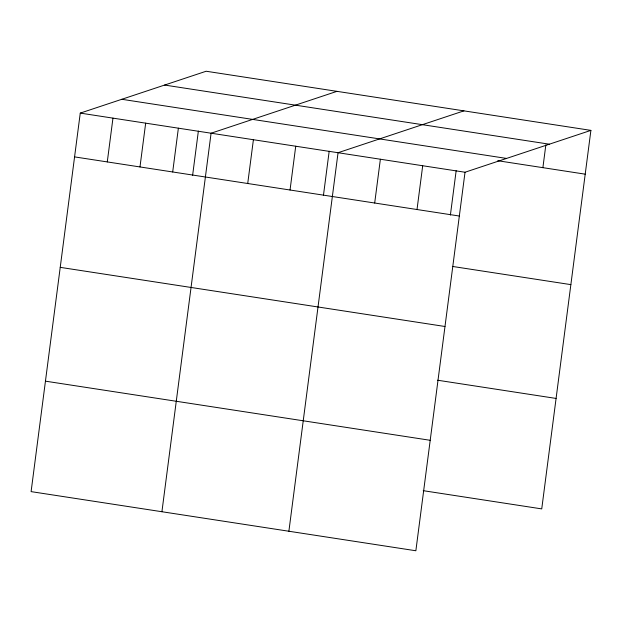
<?xml version="1.0" encoding="UTF-8"?>
<svg xmlns="http://www.w3.org/2000/svg" width="622" height="622" viewBox="0 0 622 622"><rect width="100%" height="100%" fill="white"/><g stroke="black" fill="none" stroke-linecap="round" stroke-linejoin="round"><path stroke-width="0.93" d="M590.9 130.379L206.139 71.242L80.261 113.103L31.1 491.621L415.861 550.758L465.023 172.24L590.9 130.379L541.739 508.897L423.232 490.68M107.279 161.914L112.963 118.126M139.981 166.945L145.672 123.156M172.691 171.975L178.374 128.179M192.602 175.451L198.364 131.079M161.922 511.727L211.083 133.209L336.953 91.348M247.719 183.506L253.403 139.717M290.039 190.013L295.73 146.217M323.424 195.557L329.186 151.185M288.888 531.242L338.049 152.724L463.926 110.864M374.693 203.021L380.376 159.232M417.012 209.528L422.703 165.74M450.39 215.08L456.159 170.7M542.889 167.668L545.859 144.817M164.597 85.051L549.358 144.195M121.803 99.287L506.565 158.431M497.74 160.725L585.216 174.168M80.261 113.103L465.023 172.24M74.57 156.892L459.339 216.028M452.357 266.418L570.864 284.627M60.225 267.351L444.994 326.496M437.577 380.221L556.084 398.438M45.445 381.162L430.206 440.298"/></g></svg>
